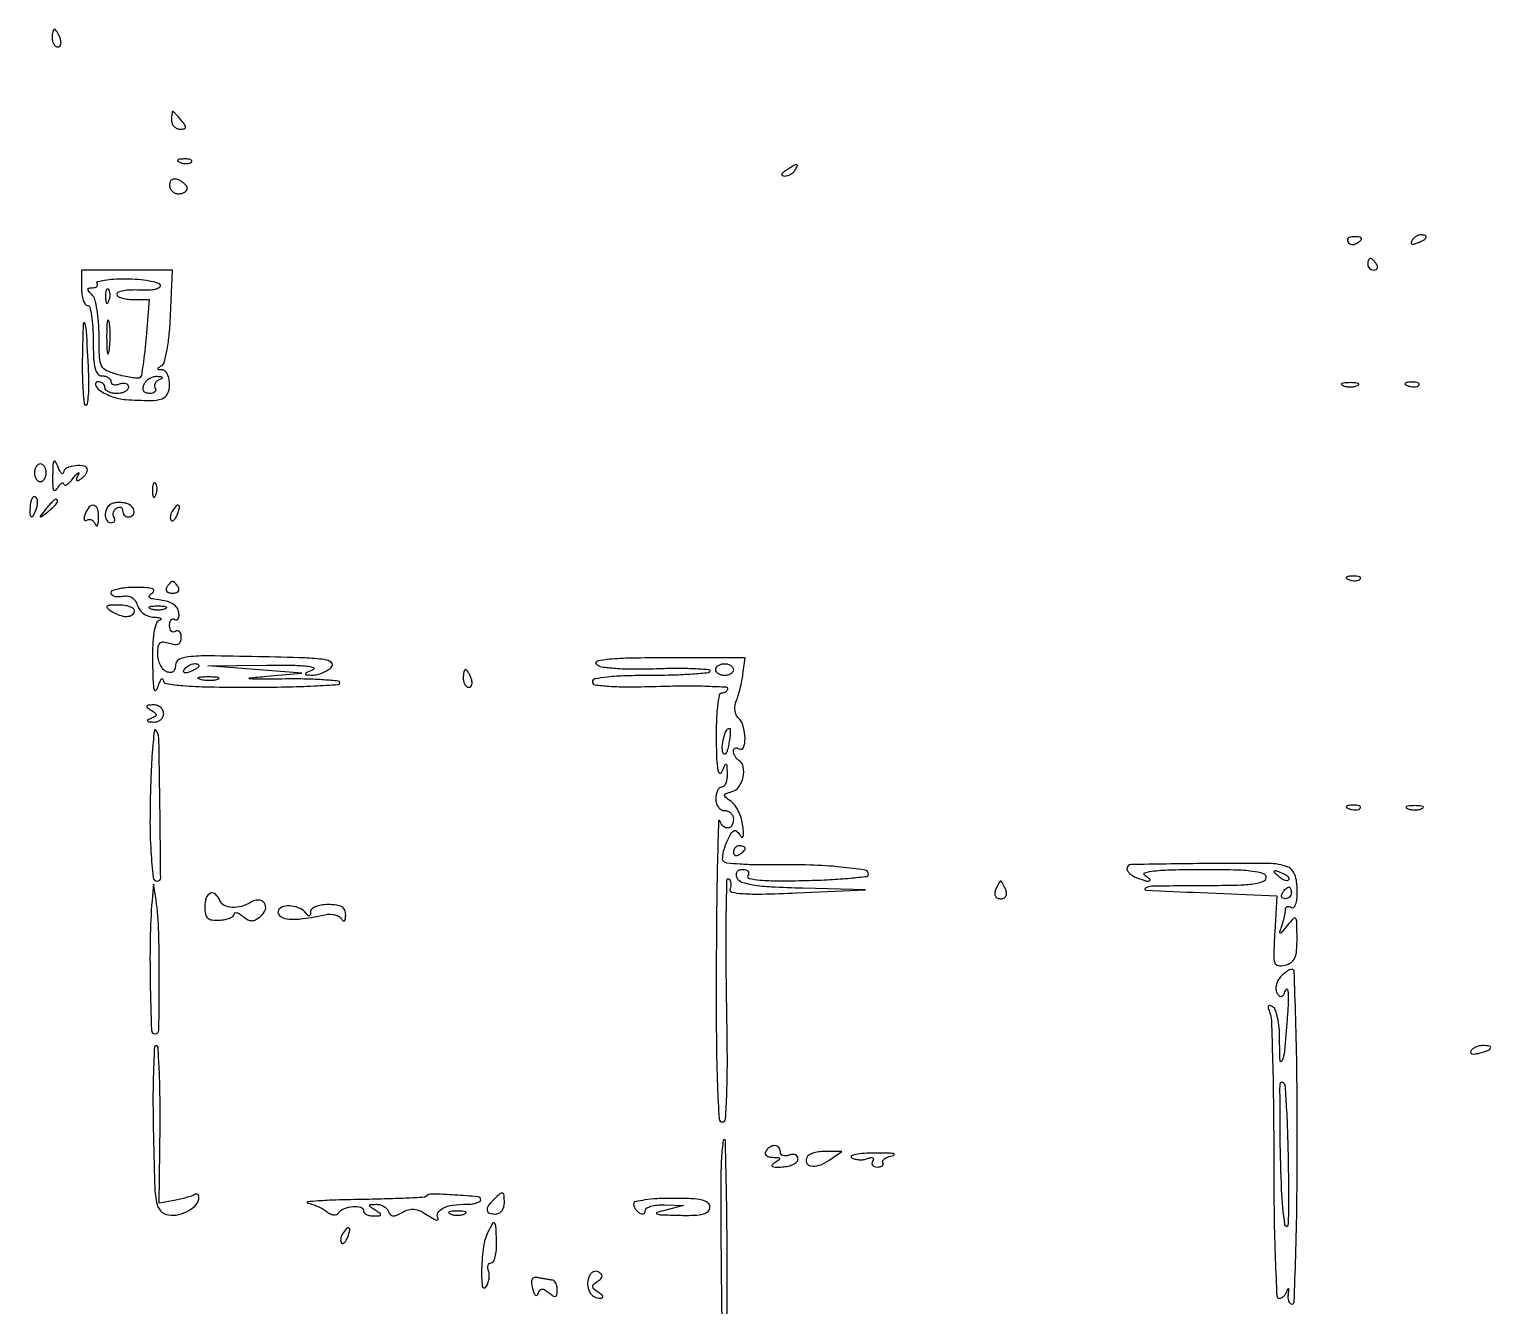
# Model space of a CAD drawing. Extents: x 73 to 574, y 12 to 350.
# Drawn here: x 325.1 to 574, y 132.7 to 350 of the extents above; entities that cross this region are included whole.
import ezdxf

# ---------------------------------------------------------------- set-up
doc = ezdxf.new("R2010")
doc.units = 0
doc.header["$MEASUREMENT"] = 0

msp = doc.modelspace()

# ---------------------------------------------------------------- linework, layer by layer
for points in [[(447.55126, 36.887076, -0.000003), (421.853007, 36.721675, -0.000138)], [(444.019033, 113), (443.96195, 137, 0.001766), (443.907549, 146.202787, 0.002946), (443.788733, 153.95, 0.00035), (443.638111, 160.818477, 0.407602), (443.452434, 161, 0.374704), (443.267686, 160.838934, 0.006962), (443.09719, 159.457812, 0.013361), (442.957589, 157.762939, 0.008077), (442.878426, 155.75, 0.005875), (442.843813, 152.714561, 0.001018), (442.8575, 146.975, 0.001107), (442.902199, 140.239191, 0.000991), (442.97791, 133.25, -0.00346), (443.026356, 125.031142, -0.013317)]]:
    msp.add_lwpolyline(points, format="xyb")
for points in [[(329, 348.5, 0.062722), (329.07223, 347.926468, 0.08088), (329.284531, 347.440625, 0.098158), (329.599211, 347.115494, 0.152681), (329.968615, 347, 0.184534), (330.289193, 347.122486, 0.147206), (330.483616, 347.440625, 0.100118), (330.511135, 347.925634, 0.055937), (330.361626, 348.5, 0.02136), (330.112506, 349.074558, 0.030395), (329.839659, 349.559375, 0.030693), (329.579329, 349.912889, 0.222225), (329.393011, 350, 0.289661), (329.241071, 349.903916, 0.046727), (329.115447, 349.559375, 0.039339), (329.028469, 349.074824, 0.024748)], [(349.333333, 334.5, 0.096022), (349.444307, 333.927474, 0.097185), (349.760968, 333.440625, 0.098622), (350.233594, 333.114675, 0.102138), (350.789111, 333, 0.044573), (351.493752, 333.062941, 0.3239), (351.715901, 333.29381, 0.191555), (351.618125, 333.695361, 0.01884), (351, 334.5, 0.00777), (350.50767, 335.074808, 0.01166), (350.058848, 335.559375, 0.006673), (349.671203, 335.948273, 0.195865), (349.544222, 336, 0.35419), (349.461059, 335.932638, 0.017379), (349.395282, 335.559375, 0.021718), (349.348524, 335.075071, 0.013205)], [(350.8125, 327.316886, 0.051402), (351.359369, 327.160852, 0.05415), (351.916927, 327.123424, 0.060344), (352.402231, 327.202593, 0.126455), (352.729167, 327.395833, 0.296942), (352.77538, 327.614691, 0.208169), (352.592839, 327.799335, 0.077125), (352.112848, 327.910055, 0.028489), (351.416667, 327.921053, 0.018894), (350.670344, 327.862007, 0.168741), (350.37858, 327.720685, 0.470617), (350.395823, 327.538436, 0.054073)], [(454, 326, 0.027275), (453.445888, 325.597454, 0.147021), (453.239151, 325.292684, 0.37991), (453.327599, 325.095709, 0.102799), (453.690983, 325.015313, 0.074131), (454.192374, 325.083483, 0.053889), (454.713662, 325.298248, 0.054031), (455.175433, 325.618541, 0.075854), (455.5, 326, 0.034464), (455.886554, 326.734105, 0.541951), (455.758161, 326.931144, 0.136158), (455.281145, 326.798791, 0.008108)], [(349, 323.468615, 0.10122), (349.114629, 322.908181, 0.098432), (349.440625, 322.431406, 0.097416), (349.927495, 322.112001, 0.096899), (350.5, 322, 0.057609), (351.073715, 322.066322, 0.076852), (351.559375, 322.262322, 0.095748), (351.884842, 322.552359, 0.164455), (352, 322.893011, 0.13875), (351.891374, 323.276919, 0.061199), (351.559375, 323.692784, 0.053891), (351.073796, 324.075237, 0.048303), (350.5, 324.361626, 0.075244), (349.885039, 324.496694, 0.151899), (349.407358, 324.382077, 0.166113), (349.106211, 324.027855, 0.094119)], [(549.613087, 313.817021, 0.108766), (549.88478, 313.536973, 0.099739), (550.257398, 313.385962, 0.095385), (550.673795, 313.387618, 0.090093), (551.069098, 313.542705, 0.02679), (551.852054, 314.086603, 0.350126), (551.929499, 314.40792, 0.269722), (551.618676, 314.623697, 0.019984), (550.543989, 314.666667, 0.059057), (550.024148, 314.605052, 0.126631), (549.669932, 314.417083, 0.191218), (549.534562, 314.139071, 0.158515)], [(560.507079, 314.011454, 0.1144), (560.393111, 313.674071, 0.32948), (560.512472, 313.474315, 0.155351), (560.868281, 313.443138, 0.036408), (561.448062, 313.618443, 0.029964), (562.51997, 314.105273, 0.168622), (562.942608, 314.558518, 0.444011), (562.798253, 314.882327, 0.079093), (562.059017, 315, 0.088797), (561.65395, 314.927491, 0.053277), (561.21498, 314.709615, 0.051183), (560.810572, 314.389589, 0.061454)], [(334, 306, 0.031626), (334.072766, 304.850749, 0.048861), (334.29375, 303.88125, 0.06271), (334.615738, 303.209557, 0.254951), (335, 303, -0.339565), (335.395008, 302.696775, -0.024068), (335.708333, 301.25, -0.025878), (335.928566, 299.316313, -0.015416), (336, 297, 0.010614), (336.064452, 293.964058, 0.050675), (336.3125, 292.25, 0.113455), (336.77697, 291.337712, 0.222027), (337.5, 291, -0.062722), (338.073532, 290.92777, -0.08088), (338.559375, 290.715469, -0.098158), (338.884506, 290.400789, -0.152681), (339, 290.031385, 0.184534), (339.122486, 289.710807, 0.147206), (339.440625, 289.516384, 0.100118), (339.925634, 289.488865, 0.055937), (340.5, 289.638374, -0.06502), (341.073899, 289.77672, -0.112257), (341.559375, 289.719716, -0.151946), (341.878743, 289.480915, -0.158089), (342, 289.106989, -0.175384), (341.847124, 288.684563, -0.092966), (341.4125, 288.325178, -0.073174), (340.765158, 288.081934, -0.053388), (340, 288, -0.048028), (339.234582, 288.073693, -0.068025), (338.5875, 288.29375, -0.088204), (338.151477, 288.618118, -0.191087), (338, 289, 0.120669), (337.906593, 289.381403, 0.100718), (337.643304, 289.70625, 0.091736), (337.249515, 289.924437, 0.080927), (336.785714, 290, 0.5021), (336.385586, 289.462747, 0.179277), (337.069642, 288.554069, 0.053835), (339.303223, 287.438658, 0.073596), (341.5, 286.973508, 0.010758), (345.77504, 286.801488, 0.086119), (347.716282, 287.101061, 0.20572), (348.65665, 287.943809, 0.109007), (349, 289.5, 0.047987), (348.907857, 290.45788, 0.067455), (348.632812, 291.270123, 0.087009), (348.227439, 291.820544, 0.189774), (347.75, 292.015313, -0.02636), (347.178977, 292.052457, -0.347459), (347.039225, 292.192514, -0.26659), (347.128648, 292.400779, -0.019384), (347.662424, 292.770205, 0.191986), (348.149712, 293.445886, 0.017629), (348.589649, 295.508026, 0.020131), (348.947851, 298.151629, 0.01272), (349.162424, 301.25722), (349.5, 309.004655), (341.75, 309.002328), (334, 309)], [(553, 310, 0.105053), (553.081062, 309.618444, 0.099167), (553.311086, 309.29375, 0.09642), (553.654762, 309.076123, 0.093332), (554.059017, 309, 0.108972), (554.413961, 309.078288, 0.182303), (554.6254, 309.29375, 0.161196), (554.656512, 309.6179, 0.082592), (554.5, 310, 0.029505), (554.231006, 310.382774, 0.035638), (553.933975, 310.70625, 0.038439), (553.65171, 310.934461, 0.151918), (553.440983, 311, 0.210953), (553.272352, 310.92554, 0.081139), (553.129539, 310.70625, 0.061769), (553.032345, 310.382849, 0.042167)], [(347.381792, 306.447145, -0.336329), (347.261322, 306.031929, -0.100192), (346.624895, 305.732464, -0.052358), (345.484319, 305.577004, -0.020467), (343.892964, 305.593053, 0.021661), (342.400767, 305.604541, 0.035411), (341.143558, 305.470257, 0.040367), (340.237444, 305.231257, 0.318183), (340, 304.895908, 0.259668), (340.191848, 304.551405, 0.060585), (340.814485, 304.263173, 0.047541), (341.710476, 304.065147, 0.030636), (342.772714, 304), (345.545428, 304), (345.005553, 297.566172, -0.006451), (344.763682, 295.070564, -0.009675), (344.482432, 292.900195, -0.005098), (344.193042, 291.08872, -0.174611), (343.982839, 290.716733, -0.193518), (343.632058, 290.597209, -0.017337), (342.687146, 290.68113, -0.020574), (341.530122, 290.873068, -0.014583), (340.25, 291.179153, -0.038585), (338.286446, 291.875935, -0.176306), (337.428814, 292.702829, -0.10457), (337.069999, 294.130464, -0.009463), (337, 297.828592, 0.019138), (336.912022, 300.126223, 0.023484), (336.6475, 302.257149, 0.022885), (336.266321, 303.992482, 0.131605), (335.8, 304.8, -0.019206), (335.224838, 305.421132, -0.19173), (335.112295, 305.75, -0.346165), (335.282206, 305.945434, -0.047194), (335.859017, 306, 0.062018), (336.306836, 306.05576, 0.131931), (336.609188, 306.224923, 0.19161), (336.720901, 306.475268, 0.149771), (336.644808, 306.765696, -0.502042), (336.762654, 307.063346, -0.028076), (337.897734, 307.301858, -0.025151), (339.534889, 307.467255, -0.013325), (341.574619, 307.515696, -0.018206), (343.673931, 307.433122, -0.026568), (345.509229, 307.195335, -0.024888), (346.932943, 306.859374, -0.23488)], [(338.078947, 304.416667, 0.018894), (338.137993, 303.670344, 0.168741), (338.279315, 303.37858, 0.470617), (338.461564, 303.395823, 0.054073), (338.683114, 303.8125, 0.051402), (338.839148, 304.359369, 0.05415), (338.876576, 304.916927, 0.060344), (338.797407, 305.402231, 0.126455), (338.604167, 305.729167, 0.296942), (338.385309, 305.77538, 0.208169), (338.200665, 305.592839, 0.077125), (338.089945, 305.112848, 0.028489)], [(334.149832, 294.25, 0.008525), (334.146321, 291.086632, 0.014168), (334.264326, 288.423037, 0.007804), (334.45521, 286.264792, 0.3836), (334.75, 285.998637, 0.373421), (335.034284, 286.24445, 0.015492), (335.196676, 287.687137, 0.020337), (335.271795, 289.54358, 0.012218), (335.217406, 291.748637, 0.001605), (334.854452, 298.681549, 0.087189), (334.556729, 299.956233, 0.804091), (334.28398, 299.90461, 0.00278)], [(338.286014, 297.5, 0.006817), (338.315278, 295.711719, 0.040183), (338.418418, 294.780601, 0.720633), (338.561388, 294.761725, 0.075924), (338.717581, 295.26375, 0.022548), (338.846293, 296.485188, 0.015659), (338.885962, 297.872547, 0.015827), (338.839977, 299.209518, 0.031163), (338.703931, 300.26375, 0.248898), (338.549185, 300.455688, 0.49082), (338.403147, 300.374351, 0.030832), (338.307632, 299.29708, 0.00738)], [(347.243769, 290.335642, 0.07888), (346.806545, 290.073164, 0.105417), (346.522598, 289.709292, 0.121773), (346.435807, 289.302558, 0.131107), (346.552786, 288.91459, -0.153039), (346.641288, 288.567778, -0.19154), (346.503251, 288.268661, -0.129912), (346.134557, 288.066494, -0.060872), (345.590402, 288, -0.086507), (344.997464, 288.103359, -0.166538), (344.625426, 288.401279, -0.158198), (344.50294, 288.877518, -0.076235), (344.638374, 289.5, -0.089008), (344.981533, 290.067375, -0.070018), (345.527528, 290.536184, -0.069536), (346.185888, 290.838782, -0.085203), (346.856989, 290.921053, -0.018402), (347.527699, 290.864031, -0.21977), (347.743365, 290.730534, -0.431679), (347.703174, 290.559782, -0.035357)], [(548.75, 289.337719, 0.057986), (549.320008, 289.181385, 0.037979), (550, 289.12966, 0.037979), (550.679992, 289.181385, 0.057986), (551.25, 289.337719, 0.174857), (551.459382, 289.525001, 0.447206), (551.398438, 289.693942, 0.078554), (550.89144, 289.810911, 0.017491), (550, 289.842105, 0.017491), (549.10856, 289.810911, 0.078554), (548.601562, 289.693942, 0.447206), (548.540618, 289.525001, 0.174857)], [(559.8125, 289.316886, 0.051402), (560.359369, 289.160852, 0.05415), (560.916927, 289.123424, 0.060344), (561.402231, 289.202593, 0.126455), (561.729167, 289.395833, 0.296942), (561.77538, 289.614691, 0.208169), (561.592839, 289.799335, 0.077125), (561.112848, 289.910055, 0.028489), (560.416667, 289.921053, 0.018894), (559.670344, 289.862007, 0.168741), (559.37858, 289.720685, 0.470617), (559.395823, 289.538436, 0.054073)], [(329.085598, 274, 0.010424), (329.094343, 272.299414, 0.101051), (329.256082, 271.600488, 0.477398), (329.554344, 271.523959, 0.089593), (330, 272, -0.026981), (330.375102, 272.516975, -0.093506), (330.689119, 272.782918, -0.311565), (330.885427, 272.76563, -0.219062), (330.984687, 272.55887, 0.379485), (331.139253, 272.390157, 0.167879), (331.457911, 272.464404, 0.059324), (331.967394, 272.876471, 0.02271), (332.574157, 273.55887, -0.009634), (333.149814, 274.241413, -0.071457), (333.471861, 274.517219, -0.679025), (333.556883, 274.455554, -0.05728), (333.419649, 274.095492, 0.024348), (333.145207, 273.496914, 0.23771), (333.168286, 273.227812, 0.368293), (333.371903, 273.161974, 0.04016), (333.845492, 273.404508, 0.04994), (334.287131, 273.742601, 0.04761), (334.660863, 274.166593, 0.051284), (334.916744, 274.608514, 0.105987), (335, 274.996868, 0.354014), (334.48478, 275.633353, 0.080742), (332.996789, 275.70584, 0.073189), (331.472622, 275.302703, 0.281728), (330.929715, 274.537196, -0.2627), (330.814155, 274.361371, -0.330955), (330.627618, 274.392176, -0.07098), (330.336559, 274.794581, -0.019656), (330, 275.5, 0.026018), (329.541358, 276.43066, 0.573969), (329.296305, 276.43526, 0.127885), (329.137515, 275.909029, 0.005742)], [(326, 274.5, 0.064853), (326.074694, 273.926543, 0.082425), (326.29375, 273.440625, 0.098894), (326.618646, 273.115568, 0.148195), (327, 273, 0.148195), (327.381354, 273.115568, 0.098894), (327.70625, 273.440625, 0.082425), (327.925306, 273.926543, 0.064853), (328, 274.5, 0.064853), (327.925306, 275.073457, 0.082425), (327.70625, 275.559375, 0.098894), (327.381354, 275.884432, 0.148195), (327, 276, 0.148195), (326.618646, 275.884432, 0.098894), (326.29375, 275.559375, 0.082425), (326.074694, 275.073457, 0.064853)], [(346.078947, 271.416667, 0.018894), (346.137993, 270.670344, 0.168741), (346.279315, 270.37858, 0.470617), (346.461564, 270.395823, 0.054073), (346.683114, 270.8125, 0.051402), (346.839148, 271.359369, 0.05415), (346.876576, 271.916927, 0.060344), (346.797407, 272.402231, 0.126455), (346.604167, 272.729167, 0.296942), (346.385309, 272.77538, 0.208169), (346.200665, 272.592839, 0.077125), (346.089945, 272.112848, 0.028489)], [(325.269735, 268.930722, 0.01644), (325.207033, 267.449592, 0.30258), (325.451701, 267.07469, 0.402215), (325.807591, 267.208603, 0.01992), (326.349337, 268.467975, 0.05214), (326.509264, 269.063819, 0.063531), (326.527236, 269.640664, 0.075558), (326.408436, 270.11266, 0.156206), (326.163912, 270.398697, 0.259868), (325.868239, 270.412037, 0.140997), (325.592392, 270.158362, 0.079088), (325.379055, 269.638259, 0.039075)], [(327.872445, 268.25, 0.001576), (326.99236, 267.120493, 0.377591), (327, 267, 0.377591), (327.120493, 266.99236, 0.001576), (328.25, 267.872445, 0.017685), (329.306759, 268.76332, 0.065617), (329.869516, 269.426111, 0.241985), (329.90695, 269.806605, 0.307699), (329.622445, 270, 0.184603), (329.410139, 269.91885, 0.013803), (328.952641, 269.485937, 0.017649), (328.425681, 268.920402, 0.012436)], [(334.618443, 267.448062, 0.036325), (334.448504, 266.886365, 0.131081), (334.463143, 266.515968, 0.314911), (334.637895, 266.380213, 0.152126), (334.926044, 266.454293, -0.132898), (335.309658, 266.568487, -0.121821), (335.712657, 266.479481, -0.104682), (336.074081, 266.194069, -0.077792), (336.335642, 265.756231, 0.132361), (336.532842, 265.494891, 0.452471), (336.716523, 265.529955, 0.10372), (336.859606, 265.953687, 0.020972), (336.921053, 266.75, 0.068638), (336.765467, 268.270237, 0.265324), (336.137997, 268.933406, 0.305098), (335.333226, 268.686312, 0.078721)], [(339.25, 269.269359, 0.17007), (338.397842, 268.590704, 0.126415), (338.028226, 267.436222, 0.158171), (338.293861, 266.418832, 0.255784), (339.059017, 266, 0.098926), (339.418448, 266.071817, 0.176081), (339.637945, 266.273452, 0.169366), (339.681645, 266.57557, 0.090666), (339.542705, 266.930902, -0.108373), (339.401101, 267.334197, -0.099685), (339.434921, 267.77286, -0.095498), (339.639411, 268.179369, -0.090427), (339.983688, 268.489919, -0.080893), (340.372105, 268.650552, -0.159256), (340.701458, 268.622439, -0.183522), (340.920165, 268.412891, -0.111402), (341, 268.059017, 0.093332), (341.076123, 267.654762, 0.09642), (341.29375, 267.311086, 0.099167), (341.618444, 267.081062, 0.105053), (342, 267, 0.183418), (342.720908, 267.273662, 0.243672), (342.968558, 267.917575, 0.16825), (342.596124, 268.700036, 0.110643), (341.75, 269.245704, 0.052198), (341.180161, 269.39005, 0.033595), (340.5, 269.442271, 0.033616), (339.819807, 269.402949, 0.052716)], [(349.458881, 267.933469, 0.049364), (349.242038, 267.490157, 0.059701), (349.133355, 267.040231, 0.070517), (349.142323, 266.651151, 0.156651), (349.276326, 266.390341, 0.281567), (349.50546, 266.335123, 0.118528), (349.786868, 266.507038, 0.069269), (350.083816, 266.899181, 0.035865), (350.345077, 267.456872, 0.029555), (350.696703, 268.564815, 0.344086), (350.525317, 268.954259, 0.36195), (350.120758, 268.871774, 0.030391)], [(549.8125, 256.316886, 0.051402), (550.359369, 256.160852, 0.05415), (550.916927, 256.123424, 0.060344), (551.402231, 256.202593, 0.126455), (551.729167, 256.395833, 0.296942), (551.77538, 256.614691, 0.208169), (551.592839, 256.799335, 0.077125), (551.112848, 256.910055, 0.028489), (550.416667, 256.921053, 0.018894), (549.670344, 256.862007, 0.168741), (549.37858, 256.720685, 0.470617), (549.395823, 256.538436, 0.054073)], [(339, 254.057418, 0.22071), (339.152915, 253.727876, 0.10532), (339.57389, 253.50224, 0.073221), (340.205464, 253.415831, 0.045041), (340.953668, 253.491077, -0.076254), (341.82842, 253.524369, -0.108193), (342.562641, 253.273109, -0.106936), (343.130575, 252.735116, -0.073148), (343.521056, 251.93366, 0.089035), (343.920497, 251.17556, 0.071224), (344.586882, 250.534471, 0.069609), (345.423038, 250.093988, 0.077581), (346.317388, 249.921053, -0.021482), (347.088714, 249.859903, -0.109656), (347.49167, 249.717133, -0.455395), (347.520634, 249.53439, -0.123064), (347.25, 249.337719, 0.217957), (346.695245, 248.751781, 0.042478), (346.334915, 247.3042, 0.031381), (346.127528, 245.157629, 0.012131), (346.09968, 242.166667, 0.005288), (346.180555, 238.999209, 0.044204), (346.358295, 237.578443, 0.562882), (346.647757, 237.478443, 0.142996), (347, 238, -0.016097), (347.316004, 238.887323, -0.06255), (347.594733, 239.398438, -0.377627), (347.776822, 239.44001, -0.253622), (347.90032, 239.25, 0.344487), (348.483354, 238.615414, 0.020404), (351.248206, 238.272495, 0.016759), (355.62797, 238.057367, 0.003891), (363, 238, 0.004686), (368.751681, 238.053911, 0.007803), (373.593978, 238.220313, 0.00243), (377.714481, 238.446405, 0.396542), (378.000775, 238.75, 0.386735), (377.730544, 239.047738, 0.006258), (375.283907, 239.251866, 0.012639), (372.297749, 239.387672, 0.007602), (368.750775, 239.405288, -0.001035), (363.755823, 239.364486, -0.036726), (362.59744, 239.442586, -0.882392), (362.599522, 239.573165, -0.004142), (365.5, 239.865838), (371.5, 240.421101), (363.5, 241.027171), (355.5, 241.633241), (365.5, 241.746335, -0.005736), (369.684809, 241.745656, -0.02035), (372.364403, 241.605309, -0.068073), (373.492988, 241.342298, -0.673488), (373.5, 241, 0.004357), (372.271123, 240.459198, 0.24412), (372.120653, 240.268738, 0.45013), (372.228266, 240.128978, 0.007535), (373.321429, 240.070285, 0.068076), (374.124522, 240.148733, 0.041363), (375.032889, 240.445722, 0.040714), (375.902125, 240.898317, 0.056048), (376.589924, 241.447067, 0.448002), (376.547564, 242.189624, 0.134078), (375.364832, 242.69647, 0.026533), (372.029064, 242.981515, 0.002646), (364.016877, 243.197067, 0.00273), (355.690835, 243.331494, 0.02784), (352.242215, 243.176268, 0.087567), (350.578039, 242.706124, 0.288019), (349.998381, 241.781385, -0.06737), (349.903914, 241.07847, -0.164203), (349.615214, 240.650658, -0.176525), (349.143033, 240.50345, -0.079962), (348.5, 240.638374, -0.122444), (347.925866, 241.039717, -0.064626), (347.440625, 241.767636, -0.058303), (347.11161, 242.69064, -0.056546), (347, 243.674376, -0.031814), (347.080614, 244.940051, -0.177772), (347.38872, 245.533198, -0.216363), (347.965648, 245.720354, -0.048755), (349, 245.5, 0.042329), (349.938712, 245.287399, 0.150729), (350.540147, 245.38513, 0.199073), (350.883241, 245.778296, 0.0813), (351, 246.491629, 0.062832), (350.927091, 247.069525, 0.13334), (350.70625, 247.45873, 0.191602), (350.379369, 247.601172, 0.147534), (350, 247.5, -0.146489), (349.620597, 247.397987, -0.191582), (349.29375, 247.538811, -0.134005), (349.072951, 247.925364, -0.063222), (349, 248.5, -0.056724), (349.065944, 249.079398, -0.122263), (349.267963, 249.477126, -0.19038), (349.566636, 249.633092, -0.166145), (349.912215, 249.554254, 0.185845), (350.234725, 249.49354, 0.224412), (350.482526, 249.671546, 0.117261), (350.605434, 250.110689, 0.045511), (350.572716, 250.745237, 0.118257), (350.272906, 251.500475, 0.090927), (349.637725, 252.123984, 0.073747), (348.69217, 252.577877, 0.045857), (347.486175, 252.833244, -0.014535), (346.113226, 253.03525, -0.136814), (345.580883, 253.290494, -0.412013), (345.557661, 253.621088, -0.073892), (346.075675, 254.067931, 0.224283), (346.316818, 254.448088, 0.359679), (346.122108, 254.754196, 0.066152), (345.140331, 254.934485, 0.011475), (343.25, 254.984687, 0.020904), (341.621049, 254.922431, 0.033716), (340.248438, 254.718618, 0.036958), (339.252126, 254.422719, 0.311589)], [(348.5, 255, 0.146489), (348.397987, 254.620597, 0.191582), (348.538811, 254.29375, 0.134005), (348.925364, 254.072951, 0.063222), (349.5, 254, 0.063222), (350.074636, 254.072951, 0.134005), (350.461189, 254.29375, 0.191582), (350.602013, 254.620597, 0.146489), (350.5, 255, 0.025622), (350.235369, 255.382847, 0.032351), (349.951311, 255.70625, 0.033983), (349.686704, 255.937141, 0.163822), (349.5, 256, 0.163822), (349.313296, 255.937141, 0.033983), (349.048689, 255.70625, 0.032351), (348.764631, 255.382847, 0.025622)], [(339, 251, 0.05437), (340.417104, 250.288872, 0.089354), (341.7337, 250.051693, 0.147327), (342.636788, 250.323695, 0.251537), (343, 251, 0.242407), (342.80301, 251.382445, 0.069028), (342.192187, 251.701752, 0.052836), (341.303322, 251.917643, 0.03458), (340.25, 251.984687, 0.011096), (338.849063, 251.945789, 0.155556), (338.383071, 251.771138, 0.461139), (338.371881, 251.487379, 0.043106)], [(348.25, 251.337719, -0.057986), (347.679992, 251.181385, -0.037979), (347, 251.12966, -0.037979), (346.320008, 251.181385, -0.057986), (345.75, 251.337719, -0.174857), (345.540618, 251.525001, -0.447206), (345.601562, 251.693942, -0.078554), (346.10856, 251.810911, -0.017491), (347, 251.842105, -0.017491), (347.89144, 251.810911, -0.078554), (348.398438, 251.693942, -0.447206), (348.459382, 251.525001, -0.174857)], [(354, 241.606989, -0.2252), (353.911231, 241.419896, -0.029412), (353.544118, 241.154486, -0.029555), (353.042538, 240.875192, -0.020646), (352.448062, 240.618443, -0.036408), (351.868281, 240.443138, -0.155351), (351.512472, 240.474315, -0.32948), (351.393111, 240.674071, -0.1144), (351.507079, 241.011454, -0.115814), (352.098109, 241.603931, -0.080554), (352.973761, 241.969265, -0.115534), (353.708846, 241.972535, -0.349578)], [(421.674207, 241.925793, 0.162573), (422.563027, 241.482024, 0.016842), (424.920241, 241.228686, 0.017815), (428.023086, 241.111484, 0.009408), (431.876503, 241.175793, -0.007696), (435.376397, 241.246189, -0.012837), (438.322541, 241.184452, -0.006458), (440.732685, 241.040781, -0.394031), (441.002296, 240.75, -0.385401), (440.72805, 240.448912, -0.005365), (438.063174, 240.220313, -0.011679), (434.834463, 240.053933, -0.007032), (431, 240, 0.00735), (426.645318, 239.935982, 0.019698), (423.551913, 239.722849, 0.019466), (421.407303, 239.405062, 0.360717), (421, 238.913947, 0.37495), (421.433372, 238.417287, 0.017695), (423.820145, 238.176597, 0.017777), (427.326869, 238.072883, 0.005807), (432.501309, 238.163947, -0.006108), (436.911312, 238.238896, -0.01019), (440.623724, 238.180972, -0.004114), (443.722941, 238.043874, -0.399443), (444.001309, 237.75, -0.132273), (443.923762, 237.463985, -0.10037), (443.706634, 237.220313, -0.087718), (443.38221, 237.056378, -0.073356), (443, 237, 0.358721), (442.588072, 236.660819, 0.01843), (442.29967, 234.830071, 0.021273), (442.109557, 232.361209, 0.010846), (442.070285, 229.25, 0.006434), (442.145451, 225.82404, 0.031385), (442.334334, 223.893979, 0.20052), (442.641576, 223.399639, 0.478085), (443, 223.5, -0.003751), (443.576652, 224.814662, -0.368608), (443.747226, 224.895722, -0.326773), (443.87311, 224.738914, -0.003386), (443.929715, 223.25, -0.042539), (443.883324, 222.388547, -0.063338), (443.685604, 221.660937, -0.084397), (443.376898, 221.168802, -0.213708), (443, 221, 0.191087), (442.618118, 220.848523, 0.088204), (442.29375, 220.4125, 0.068025), (442.073693, 219.765418, 0.048028), (442, 219, 0.072314), (442.111864, 218.230589, 0.08892), (442.4375, 217.583333, 0.10214), (442.924246, 217.153209, 0.130775), (443.5, 217, -0.099038), (444.072457, 216.885486, -0.097945), (444.559375, 216.559375, -0.097945), (444.885486, 216.072457, -0.099038), (445, 215.5, -0.121389), (444.750321, 214.486727, -0.250307), (444.094608, 214.040943, -0.222484), (443.290011, 214.317707, -0.104915), (442.662281, 215.25, 0.81288), (442.456802, 215.213071, 0.001139), (442.282867, 208.421875, 0.003264), (442.145238, 200.231441, 0.001817), (442.078947, 190.25, 0.002324), (442.099069, 177.989851, 0.00826), (442.278287, 170.134308, 0.00456), (442.550012, 164.530436, 0.39745), (443.1119, 164, 0.395621), (443.661395, 164.515462, 0.007219), (443.87679, 168.867318, 0.010399), (443.965643, 175.115821, 0.002888), (443.844573, 184.915217, -0.003208), (443.750982, 192.90483, -0.005531), (443.789317, 199.555212, -0.001461), (443.901339, 205.227058, -0.579788), (444.188999, 205.383192, -0.137817), (444.430226, 205.120757, -0.079674), (444.562125, 204.709547, -0.069218), (444.568608, 204.217024, -0.060816), (444.443021, 203.717975, 0.455079), (444.75026, 203.136542, 0.041671), (446.580715, 202.865058, 0.022082), (449.870315, 202.799945, 0.004418), (455.736695, 202.994788), (467.5, 203.489575), (456.844374, 203.777662, -0.005913), (451.459899, 203.986982, -0.026135), (448.30465, 204.312932, -0.044287), (446.397373, 204.78719, -0.221562), (445.625759, 205.532874, -0.080962), (445.500816, 206.134283, -0.157508), (445.629859, 206.602036, -0.162027), (446.004262, 206.897381, -0.086877), (446.590402, 207, -0.073559), (447.125829, 206.9208, -0.149933), (447.475304, 206.686121, -0.18815), (447.58683, 206.337767, -0.123488), (447.457649, 205.931475, 0.519649), (447.664394, 205.449098, 0.031158), (449.511601, 205.179166, 0.020664), (452.586122, 205.051547, 0.005781), (457.398632, 205.106406, 0.006751), (461.463474, 205.254685, 0.011191), (464.885848, 205.502712, 0.004936), (467.720618, 205.800313, 0.381069), (468, 206.113658, 0.369375), (467.351699, 206.871491, 0.013514), (463.304861, 207.39419, 0.01861), (458.084519, 207.72985, 0.0106), (451.759705, 207.766503, -0.008216), (448.745154, 207.769597, -0.012044), (446.095679, 207.879728, -0.007498), (443.904349, 208.05679, -0.174174), (443.347264, 208.319402, -0.198129), (443.166809, 208.75321, -0.041822), (443.234211, 209.587839, -0.037822), (443.484063, 210.609778, -0.028041), (443.906266, 211.693621, -0.017381), (444.582243, 213.050196, -0.134811), (445.067957, 213.556092, -0.31253), (445.523297, 213.525043, -0.08604), (446.02608, 212.957802, 0.069357), (446.401927, 212.504326, 0.524466), (446.628334, 212.55634, 0.110398), (446.715979, 213.102862, 0.011332), (446.606123, 214.414602, 0.046392), (446.36462, 215.612533, 0.039202), (445.896994, 216.818126, 0.040936), (445.28885, 217.855572, 0.082031), (444.625454, 218.531924, -0.012341), (443.629791, 219.298385, -0.246021), (443.482312, 219.639941, -0.301719), (443.691186, 219.908559, -0.017009), (444.75243, 220.225008, 0.179764), (445.931599, 221.051798, 0.096386), (446.652084, 222.703244, 0.100661), (446.684412, 224.445104, 0.211871), (445.936368, 225.539327, -0.068181), (445.578162, 225.834802, -0.052441), (445.275058, 226.241789, -0.05343), (445.069044, 226.692671, -0.080631), (445, 227.118034, -0.117858), (445.079239, 227.449529, -0.186277), (445.29375, 227.642737, -0.154201), (445.617617, 227.661825, -0.076764), (446, 227.5, 0.471728), (446.719885, 227.744952, 0.096962), (446.978469, 229.270094, 0.060491), (446.672796, 231.345886, 0.13032), (445.867217, 232.732783, -0.095374), (445.47549, 233.311276, -0.070309), (445.272638, 234.059743, -0.065944), (445.278753, 234.88375, -0.064839), (445.4987, 235.682783, 0.027087), (445.817525, 236.572888, 0.012102), (446.144242, 237.774005, 0.011939), (446.429357, 239.06412, 0.015857), (446.623065, 240.25), (446.983164, 243), (433.791582, 243, 0.004323), (427.640302, 242.946817, 0.017784), (423.920075, 242.75, 0.031278), (421.822733, 242.430968, 0.593567)], [(445, 241, -0.148195), (444.884432, 240.618646, -0.098894), (444.559375, 240.29375, -0.082425), (444.073457, 240.074694, -0.064853), (443.5, 240, -0.064853), (442.926543, 240.074694, -0.082425), (442.440625, 240.29375, -0.098894), (442.115568, 240.618646, -0.148195), (442, 241, -0.148195), (442.115568, 241.381354, -0.098894), (442.440625, 241.70625, -0.082425), (442.926543, 241.925306, -0.064853), (443.5, 242, -0.064853), (444.073457, 241.925306, -0.082425), (444.559375, 241.70625, -0.098894), (444.884432, 241.381354, -0.148195)], [(357.269032, 239.344063, -0.06278), (356.671085, 239.185595, -0.030339), (355.880008, 239.127736, -0.029507), (355.036634, 239.167106, -0.037336), (354.269032, 239.307009, -0.087174), (353.883358, 239.48334, -0.597527), (353.900903, 239.643467, -0.080377), (354.431793, 239.764444, -0.012823), (355.5, 239.805051, -0.014395), (356.580113, 239.787295, -0.052471), (357.257153, 239.684921, -0.333666), (357.386009, 239.52287, -0.31318)], [(399, 239.5, 0.062722), (399.07223, 238.926468, 0.08088), (399.284531, 238.440625, 0.098158), (399.599211, 238.115494, 0.152681), (399.968615, 238, 0.184534), (400.289193, 238.122486, 0.147206), (400.483616, 238.440625, 0.100118), (400.511135, 238.925634, 0.055937), (400.361626, 239.5, 0.02136), (400.112506, 240.074558, 0.030395), (399.839659, 240.559375, 0.030693), (399.579329, 240.912889, 0.222225), (399.393011, 241, 0.289661), (399.241071, 240.903916, 0.046727), (399.115447, 240.559375, 0.039339), (399.028469, 240.074824, 0.024748)], [(345.863153, 234.105738, -0.022213), (346.573805, 233.609949, -0.233412), (346.726305, 233.30107, -0.275386), (346.563025, 233.027095, -0.029355), (345.863153, 232.699998, 0.023718), (345.290165, 232.440028, 0.438953), (345.242627, 232.268378, 0.232968), (345.4558, 232.135931, 0.013273), (346.25, 232.078947, 0.084943), (346.918248, 232.162507, 0.097345), (347.485937, 232.463816, 0.105533), (347.865052, 232.934098, 0.117584), (348, 233.5, 0.116238), (347.86545, 234.070951, 0.101436), (347.485937, 234.554877, 0.094034), (346.918289, 234.876916, 0.08452), (346.25, 234.984687, 0.015246), (345.364391, 234.949918, 0.278496), (345.142952, 234.794172, 0.3487), (345.204233, 234.560445, 0.019656)], [(345.826043, 222.840623, 0.008401), (345.666587, 215.68145, 0.016592), (345.824135, 209.998102, 0.011652), (346.191207, 205.648808, 0.383066), (346.9138, 205, 0.416543), (347.485086, 205.575844, 0.001159), (347.362018, 217.564708, 0.001635), (347.174884, 229.368449, 0.193947), (346.589871, 230.743463, 0.627421), (346.404997, 230.679046, 0.004622), (346.184911, 228.602589, 0.009207), (345.982376, 226.009222, 0.005114)], [(444.195851, 228.25, -0.021502), (443.964465, 227.271785, -0.075673), (443.697819, 226.684691, -0.317691), (443.453181, 226.587489, -0.258326), (443.240193, 226.782989, -0.099529), (443.100594, 227.901362, -0.044695), (443.342744, 229.368683, -0.042667), (443.794843, 230.654237, -0.294971), (444.329943, 231, -0.406616), (444.46028, 230.873011, -0.018685), (444.452548, 230.192187, -0.022187), (444.36968, 229.304573, -0.012955)], [(549.8125, 217.316886, 0.051402), (550.359369, 217.160852, 0.05415), (550.916927, 217.123424, 0.060344), (551.402231, 217.202593, 0.126455), (551.729167, 217.395833, 0.296942), (551.77538, 217.614691, 0.208169), (551.592839, 217.799335, 0.077125), (551.112848, 217.910055, 0.028489), (550.416667, 217.921053, 0.018894), (549.670344, 217.862007, 0.168741), (549.37858, 217.720685, 0.470617), (549.395823, 217.538436, 0.054073)], [(559.75, 217.337719, 0.057986), (560.320008, 217.181385, 0.037979), (561, 217.12966, 0.037979), (561.679992, 217.181385, 0.057986), (562.25, 217.337719, 0.174857), (562.459382, 217.525001, 0.447206), (562.398438, 217.693942, 0.078554), (561.89144, 217.810911, 0.017491), (561, 217.842105, 0.017491), (560.10856, 217.810911, 0.078554), (559.601562, 217.693942, 0.447206), (559.540618, 217.525001, 0.174857)], [(445, 209.940983, 0.108972), (445.078288, 209.586039, 0.182303), (445.29375, 209.3746, 0.161196), (445.6179, 209.343488, 0.082592), (446, 209.5, 0.029505), (446.382774, 209.768994, 0.035638), (446.70625, 210.066025, 0.038439), (446.934461, 210.34829, 0.151918), (447, 210.559017, 0.210953), (446.92554, 210.727648, 0.081139), (446.70625, 210.870461, 0.061769), (446.382849, 210.967655, 0.042167), (446, 211, 0.105053), (445.618444, 210.918938, 0.099167), (445.29375, 210.688914, 0.09642), (445.076123, 210.345238, 0.093332)], [(512, 207.106989, 0.144282), (512.113771, 206.720929, 0.059761), (512.46465, 206.297997, 0.052351), (512.976645, 205.905323, 0.045844), (513.581787, 205.606989, 0.014739), (515.132728, 205.063711, 0.145461), (515.816462, 205.051019, 0.596797), (515.881279, 205.335074, 0.036337), (515, 206, -0.638195), (515.059741, 206.427017, -0.048373), (516.587734, 206.735264, -0.020037), (519.650427, 206.926387, -0.005218), (524.583333, 206.984687, -0.004967), (530.269543, 206.936057, -0.02582), (533.398935, 206.71628, -0.049179), (535.165728, 206.321149, -0.323775), (535.666667, 205.628656, -0.295672), (535.231114, 204.956499, -0.064512), (533.844275, 204.539591, -0.032561), (531.376127, 204.29674, -0.007027), (527.083333, 204.215484, 0.001117), (516.627404, 204.141163, 0.104328), (515.152906, 203.815695, 0.787497), (515.219941, 203.464288, 0.001549), (524.5, 203.045837), (537.5, 202.5), (537.159902, 196.320058, 0.005647), (536.990972, 192.455336, 0.08359), (537.172159, 191.115396, 0.28998), (537.754142, 190.620082, 0.099431), (538.909902, 190.68669, 0.087996), (539.959765, 191.169855, 0.138268), (540.587078, 191.931253, 0.08583), (540.89819, 193.185658, 0.019894), (540.968197, 195.366631, 0.004576), (540.923019, 198.048309, 0.158246), (540.715144, 198.636178, 0.462962), (540.335664, 198.655116, 0.019484), (539.333664, 197.5, -0.003125), (538.355323, 196.294672, -0.179569), (538.112272, 196.153122, -0.561491), (538.0138, 196.265493, -0.007448), (538.365467, 197.331787, 0.014501), (538.608371, 198.104787, 0.013326), (538.813606, 198.912549, 0.013462), (538.957965, 199.642521, 0.042105), (539, 200.140804, -0.121649), (539.079627, 200.463243, -0.18759), (539.29375, 200.649425, -0.151312), (539.617512, 200.663842, -0.07457), (540, 200.5, 0.328597), (540.396358, 200.532331, 0.129523), (540.722338, 201.012069, 0.060968), (540.934923, 201.974308, 0.023917), (541, 203.333994, 0.032919), (540.900011, 204.851051, 0.060063), (540.591486, 206.05126, 0.078767), (540.091817, 206.906405, 0.130325), (539.418213, 207.393011, 0.09033), (536.15748, 208.007396, 0.004124), (524.767445, 207.982522, 0.001679), (512.697034, 207.816077, 0.409201)], [(539.526461, 205.193128, -0.20742), (539.220211, 205.072099, -0.082976), (538.768815, 205.162781, -0.063152), (538.246577, 205.441312, -0.043285), (537.733333, 205.875912, -0.011214), (537.106486, 206.536448, -0.400052), (537.111181, 206.729672, -0.286372), (537.336218, 206.78179, -0.008399), (538.293128, 206.435707, -0.036269), (538.940734, 206.133723, -0.070189), (539.395085, 205.789051, -0.120343), (539.59249, 205.461316, -0.278911)], [(346.084134, 202.5, 0.018336), (345.709057, 195.946509, 0.009818), (345.702028, 187.838197, 0.002733), (345.901601, 179.604706, 0.405666), (346.525261, 178.999559, 0.410215), (347.176649, 179.642655, 0.002593), (347.248901, 188.614605, 0.009135), (347.119006, 197.046553, 0.031286), (346.592616, 202.5), (346.272364, 204.5)], [(489.638374, 203.5, 0.074756), (489.503621, 202.889304, 0.14841), (489.614011, 202.410795, 0.165571), (489.958625, 202.107791, 0.098585), (490.5, 202, 0.098585), (491.041375, 202.107791, 0.165571), (491.385989, 202.410795, 0.14841), (491.496379, 202.889304, 0.074756), (491.361626, 203.5, 0.015549), (491.120319, 204.074741, 0.023203), (490.871087, 204.559375, 0.019892), (490.64072, 204.925857, 0.247326), (490.5, 205, 0.247326), (490.35928, 204.925857, 0.019892), (490.128913, 204.559375, 0.023203), (489.879681, 204.074741, 0.015549)], [(355, 200.605787, 0.047095), (355.114565, 199.392173, 0.163843), (355.495914, 198.715252, 0.156814), (356.221177, 198.389748, 0.042126), (357.499294, 198.355787, 0.032972), (358.45659, 198.474674, 0.04923), (359.264627, 198.713918, 0.062023), (359.824406, 199.027127, 0.23836), (359.999294, 199.372445, -0.284468), (360.133806, 199.589348, -0.178011), (360.440418, 199.622923, -0.079567), (360.923527, 199.41749, -0.032977), (361.5, 199, 0.046574), (362.330394, 198.432332, 0.13026), (363.008491, 198.260989, 0.127373), (363.691915, 198.446416, 0.043628), (364.542382, 199.035174, 0.140749), (365.308943, 200.159482, 0.238511), (365.143024, 201.260856, 0.240289), (364.160215, 201.774221, 0.141764), (362.854713, 201.410208, -0.068073), (361.25396, 200.699887, -0.08291), (359.627363, 200.509925, -0.104134), (358.311991, 200.855204, -0.187182), (357.573066, 201.67019, 0.111104), (356.846091, 202.761349, 0.296787), (355.968818, 202.925318, 0.219311), (355.244002, 202.142233, 0.07891)], [(540, 203, -0.105053), (539.918938, 202.618444, -0.099167), (539.688914, 202.29375, -0.09642), (539.345238, 202.076123, -0.093332), (538.940983, 202, -0.108972), (538.586039, 202.078288, -0.182303), (538.3746, 202.29375, -0.161196), (538.343488, 202.6179, -0.082592), (538.5, 203, -0.029505), (538.768994, 203.382774, -0.035638), (539.066025, 203.70625, -0.038439), (539.34829, 203.934461, -0.151918), (539.559017, 204, -0.210953), (539.727648, 203.92554, -0.081139), (539.870461, 203.70625, -0.061769), (539.967655, 203.382849, -0.042167)], [(367.559095, 200.095619, 0.368494), (367.7065, 199.13676, 0.153622), (369.00178, 198.577957, 0.058384), (371.707503, 198.616395, 0.021114), (375.5, 199.27937, -0.056148), (376.319508, 199.364168, -0.057952), (377.128314, 199.262667, -0.064257), (377.806432, 199.000466, -0.122645), (378.234687, 198.608359, 0.070667), (378.541679, 198.262868, 0.368127), (378.777248, 198.263393, 0.186772), (378.938882, 198.563658, 0.028953), (378.984687, 199.25, 0.109684), (378.812154, 200.060488, 0.15427), (378.320164, 200.605443, 0.101429), (377.42526, 200.910109, 0.031504), (376, 201, 0.036984), (374.813995, 200.912153, 0.061356), (373.848708, 200.644557, 0.084273), (373.208569, 200.242209, 0.210338), (372.984687, 199.75, -0.04656), (372.935199, 199.28177, -0.268886), (372.776755, 199.10246, -0.273631), (372.545039, 199.152439, -0.047673), (372.234687, 199.5, 0.123847), (371.235603, 200.325805, 0.079563), (369.785273, 200.7515, 0.086445), (368.392504, 200.687731, 0.202452)], [(538.036355, 188.543805, 0.067117), (537.631018, 187.895399, 0.064726), (537.405664, 187.15481, 0.069789), (537.386476, 186.438079, 0.110695), (537.586413, 185.860181, 0.08261), (537.978601, 185.411596, 0.289046), (538.342865, 185.365907, 0.163027), (538.703314, 185.709313, 0.029177), (539.094371, 186.566376, -0.683665), (539.314928, 186.566755, -0.084219), (539.458686, 185.875748, -0.021502), (539.447963, 184.06587, -0.007778), (539.282288, 181.5, -0.003865), (538.8021, 176.042793, -0.070837), (538.394355, 174.354185, -0.811557), (538.070003, 174.41022, -0.009057), (538, 178.274316, 0.023567), (537.914301, 180.091495, 0.030458), (537.65633, 181.740868, 0.031314), (537.283764, 183.043103, 0.170617), (536.830061, 183.605028, 0.062479), (536.345812, 183.826399, 0.370727), (536.109659, 183.724865, 0.183547), (536.075504, 183.353237, 0.023756), (536.330061, 182.582257, -0.083416), (536.599165, 181.254464, -0.001725), (536.803205, 174.470163, -0.003987), (536.951456, 166.518753, -0.002667), (537, 157.418213, 0.003332), (537.062561, 148.029826, 0.006556), (537.259893, 140.567801, 0.001899), (537.528291, 134.380031, 0.400471), (537.926676, 134, 0.118373), (538.313025, 134.092766, 0.068425), (538.707395, 134.367188, 0.062257), (539.049711, 134.772058, 0.061664), (539.283152, 135.25, -0.025235), (539.432827, 135.622965, -0.679466), (539.509485, 135.61875, -0.109714), (539.534065, 135.38256, -0.008558), (539.450096, 134.75, 0.049173), (539.416019, 134.080068, 0.076382), (539.530703, 133.514062, 0.105741), (539.768899, 133.136719, 0.201934), (540.09362, 133, 0.403593), (540.478042, 133.370679, 0.001152), (540.742049, 141.110938, 0.005178), (540.937566, 150.23049, 0.00277), (541, 161.5, 0.002883), (540.93696, 172.431792, 0.004812), (540.742302, 181.630853, 0.000931), (540.480289, 189.654295, 0.404142), (540.122445, 190, 0.115836), (539.702658, 189.901425, 0.037049), (539.147664, 189.572243, 0.034698), (538.563561, 189.101075, 0.032491)], [(346.222543, 162.75, 0.002278), (346.446124, 153.445187, 0.036708), (346.765537, 150.323415, 0.141986), (347.479146, 148.87374, 0.174349), (348.805042, 148.173236, 0.090436), (350.555077, 148.242503, 0.076384), (352.283285, 148.917613, 0.085516), (353.559161, 149.982494, 0.178015), (354, 151.181462, 0.098412), (353.936782, 151.49954, 0.175708), (353.759104, 151.694034, 0.169787), (353.492937, 151.733259, 0.091132), (353.179927, 151.611201, -0.055925), (352.70411, 151.386125, -0.012594), (351.848555, 151.116852, -0.012904), (350.839661, 150.855014, -0.012184), (349.799187, 150.640031), (347.23852, 150.175693), (347.36926, 163.587886, 0.005433), (347.363505, 168.730666, 0.009049), (347.233217, 173.060235, 0.003256), (347.033538, 176.707534, 0.396414), (346.722543, 177.000039, 0.400601), (346.414068, 176.705614, 0.002894), (346.254968, 172.814074, 0.008523), (346.172034, 168.214081, 0.005112)], [(570.557637, 176.093259, 0.236417), (570.53149, 175.80112, 0.238295), (570.749762, 175.606613, 0.095442), (571.266748, 175.570513, 0.033809), (571.99862, 175.70989, 0.020231), (573.475053, 176.160521, 0.209047), (573.930595, 176.583925, 0.493596), (573.747863, 176.912738, 0.036651), (572.559017, 177, 0.056553), (571.966253, 176.93274, 0.049897), (571.376706, 176.733645, 0.052741), (570.877374, 176.440555, 0.095554)], [(539.478866, 155.76142, -0.002809), (539.516492, 149.680487, -0.015447), (539.417059, 146.402303, -0.459222), (539.174626, 146.218543, -0.312692), (538.911225, 146.5, -0.025648), (538.346064, 152.439418, -0.00825), (538.106295, 161.289587, -0.002981), (538.064007, 170.43365, -0.667695), (538.655247, 170.678087, -0.18208), (538.923318, 170.086064, -0.002453), (539.167474, 166.026026, -0.006596), (539.366978, 161.274971, -0.004242)], [(450.5, 159, 0.170746), (450.416871, 158.619957, 0.187649), (450.594912, 158.289252, 0.119238), (451.042258, 158.06281, 0.055749), (451.690983, 157.984687, -0.013929), (452.628366, 157.950626, -0.278012), (452.854322, 157.793874, -0.3525), (452.792573, 157.557801, -0.018189), (452.096708, 157.08093, 0.057831), (451.600451, 156.679671, 0.487535), (451.633061, 156.433938, 0.135637), (452.111089, 156.305757, 0.012564), (453.346001, 156.346243, 0.043681), (454.361375, 156.494727, 0.061283), (455.219598, 156.812802, 0.078277), (455.802545, 157.241037, 0.197616), (455.999294, 157.718615, 0.140276), (455.879841, 158.136932, 0.153376), (455.560199, 158.411412, 0.121404), (455.074744, 158.491511, 0.072202), (454.5, 158.361626, -0.06502), (453.926101, 158.22328, -0.112257), (453.440625, 158.280284, -0.151946), (453.121257, 158.519085, -0.158089), (453, 158.893011, 0.176377), (452.728146, 159.639701, 0.210452), (452.061538, 159.967997, 0.158475), (451.206763, 159.729989, 0.10825)], [(457.542705, 158.069098, 0.228885), (457.441776, 157.09795, 0.270169), (458.140649, 156.513355, 0.124465), (459.616928, 156.629929, 0.071259), (461.220752, 157.442067), (463.445012, 159), (460.781523, 159, 0.032251), (459.71976, 158.931442, 0.037747), (458.731431, 158.726548, 0.04114), (457.942974, 158.42787, 0.144207)], [(465.109759, 157.932165, 0.075785), (465.682783, 157.688343, 0.047174), (466.40554, 157.574125, 0.046218), (467.158331, 157.596649, 0.061107), (467.823361, 157.762459, -0.03813), (468.384802, 157.930113, -0.16718), (468.723597, 157.890177, -0.326594), (468.833725, 157.684115, -0.10363), (468.708034, 157.336605, 0.120851), (468.58452, 156.955018, 0.187331), (468.684901, 156.628045, 0.151915), (469.006014, 156.407869, 0.075019), (469.5, 156.333333, 0.053915), (470.007428, 156.388209, 0.116782), (470.358931, 156.557124, 0.188635), (470.501005, 156.806745, 0.176323), (470.44118, 157.095172, -0.285079), (470.441782, 157.420617, -0.105346), (470.773942, 157.765098, -0.064705), (471.400578, 158.07905, -0.034899), (472.235169, 158.305953, 0.312736), (472.387662, 158.463559, 0.422454), (472.277961, 158.611914, 0.028301), (471.108491, 158.703401, 0.007154), (469.200443, 158.717092, 0.013332), (467.245613, 158.651002, 0.032291), (465.812737, 158.470927, 0.07997), (465.116146, 158.217299, 0.572309)], [(404.2, 150.8, 0.037118), (403.263877, 149.713519, 0.191807), (403.06536, 148.961168, 0.296195), (403.460303, 148.489363, 0.074618), (404.5, 148.333333, 0.121457), (405.072097, 148.474384, 0.100741), (405.559375, 148.871875, 0.091482), (405.886697, 149.466399, 0.080377), (406, 150.166667, 0.016532), (405.95409, 151.554835, 0.300143), (405.69867, 151.891316, 0.272992), (405.265775, 151.805961, 0.014433)], [(392.653419, 151.320085, -0.185625), (392.326787, 151.174876, -0.001269), (389.203346, 151.022597, -0.004704), (385.605383, 150.890246, -0.002963), (381.401255, 150.800124, 0.003893), (377.349667, 150.705736, 0.008839), (374.289744, 150.556431, 0.01546), (372.507, 150.382331, 0.844353), (372.5, 150.207927, -0.031765), (373.362717, 149.967299, -0.022116), (374.302076, 149.592393, -0.022386), (375.174749, 149.150501, -0.042293), (375.826215, 148.706694, 0.056054), (376.415435, 148.328549, 0.09718), (376.97481, 148.176848, 0.123911), (377.455908, 148.262154, 0.131922), (377.826215, 148.564302, -0.146713), (378.76139, 149.283178, -0.071724), (380.242421, 149.615633, -0.086786), (381.54111, 149.491196, -0.337541), (382, 148.888889, 0.189535), (382.132978, 148.550691, 0.089878), (382.514063, 148.265609, 0.069238), (383.080282, 148.074986, 0.048848), (383.75, 148.015313, 0.011938), (384.728916, 148.047261, 0.327416), (384.916542, 148.201904, 0.309569), (384.830411, 148.436556, 0.011213), (384, 149, -0.009837), (383.152107, 149.571905, -0.289012), (383.056263, 149.801782, -0.349595), (383.225188, 149.953108, -0.012172), (384.166667, 149.984687, -0.069581), (384.837799, 149.897115, -0.064689), (385.477337, 149.628314, -0.06882), (385.989906, 149.226792, -0.105372), (386.288097, 148.75, 0.099606), (386.611007, 148.220334, 0.193474), (387.051598, 148.011548, 0.119801), (387.67915, 148.124551, 0.029185), (388.62143, 148.609115, -0.061501), (389.665601, 149.063549, -0.100927), (390.622571, 149.146504, -0.083972), (391.656088, 148.846786, -0.032313), (392.961324, 148.109115, 0.017538), (393.866437, 147.561702, 0.062721), (394.49237, 147.309085, 0.323958), (394.714089, 147.394638, 0.289758), (394.717068, 147.645215, -0.273418), (394.700559, 148.542702, -0.152309), (395.524675, 149.315239, -0.07787), (397.234343, 149.835463, -0.035003), (399.581787, 150, 0.029382), (400.508259, 150.05449, 0.04585), (401.28958, 150.220313, 0.057817), (401.834729, 150.461328, 0.265843), (401.999763, 150.75, 0.387752), (401.524595, 151.270267, 0.007487), (397.585946, 151.569757, 0.009333), (393.68837, 151.734544, 0.20505)], [(428, 150.059017, 0.089642), (428.073302, 149.653442, 0.053229), (428.29375, 149.2129, 0.051032), (428.617485, 148.806203, 0.06081), (429, 148.5, 0.082592), (429.3821, 148.343488, 0.161196), (429.70625, 148.3746, 0.182303), (429.921712, 148.586039, 0.108972), (430, 148.940983, -0.265029), (430.227263, 149.339617, -0.063273), (430.954687, 149.654159, -0.048689), (432.004824, 149.850079, -0.030893), (433.25, 149.881685), (436.5, 149.76337), (433.5, 149, 0.014211), (431.987862, 148.569122, 0.70718), (431.980549, 148.352392, 0.085292), (432.704859, 148.203079, 0.002648), (435.75, 148.118315, 0.012463), (438.386836, 148.124625, 0.05757), (439.894719, 148.340703, 0.127289), (440.696867, 148.789981, 0.204538), (441, 149.5, 0.232029), (440.642085, 150.229748, 0.108427), (439.666667, 150.692308, 0.047315), (437.824386, 150.93736, 0.00942), (434.5, 151, 0.013599), (432.008054, 150.932209, 0.022347), (429.909375, 150.723586, 0.018301), (428.297902, 150.429738, 0.352003)], [(396.75, 148.337719, 0.057986), (397.320008, 148.181385, 0.037979), (398, 148.12966, 0.037979), (398.679992, 148.181385, 0.057986), (399.25, 148.337719, 0.174857), (399.459382, 148.525001, 0.447206), (399.398438, 148.693942, 0.078554), (398.89144, 148.810911, 0.017491), (398, 148.842105, 0.017491), (397.10856, 148.810911, 0.078554), (396.601562, 148.693942, 0.447206), (396.540618, 148.525001, 0.174857)], [(403.207771, 145.25, 0.080164), (402.4528, 142.791773, 0.025417), (402.117851, 138.958971, 0.038872), (402.237771, 136.061075, 0.695557), (402.86812, 135.909316, 0.06091), (403.192319, 136.547691, 0.04811), (403.3857, 137.298472, 0.049522), (403.428162, 138.042784, 0.081286), (403.300491, 138.659316, -0.065002), (403.176819, 139.172261, -0.112235), (403.227718, 139.606174, -0.151941), (403.44108, 139.891619, -0.158134), (403.775199, 140, 0.284641), (404.150478, 140.232476, 0.052792), (404.446407, 141.028125, 0.042616), (404.63516, 142.158791, 0.026725), (404.671108, 143.5, 0.004634), (404.573955, 146.20433, 0.164265), (404.34889, 146.783224, 0.522405), (404.006979, 146.752903, 0.015393)], [(378.458881, 144.933469, 0.049364), (378.242038, 144.490157, 0.059701), (378.133355, 144.040231, 0.070517), (378.142323, 143.651151, 0.156651), (378.276326, 143.390341, 0.281567), (378.50546, 143.335123, 0.118528), (378.786868, 143.507038, 0.069269), (379.083816, 143.899181, 0.035865), (379.345077, 144.456872, 0.029555), (379.696703, 145.564815, 0.344086), (379.525317, 145.954259, 0.36195), (379.120758, 145.871774, 0.030391)], [(410.796682, 135.669486, 0.028089), (411.042443, 134.907361, 0.121838), (411.312747, 134.521096, 0.362908), (411.562085, 134.515741, 0.144561), (411.772509, 134.817528, -0.072236), (412.050975, 135.371237, -0.230162), (412.40285, 135.567211, -0.15694), (412.879081, 135.44275, -0.031449), (413.597246, 134.919293, 0.026423), (414.324688, 134.377805, 0.229616), (414.713239, 134.324773, 0.283783), (414.941579, 134.594763, 0.037264), (415, 135.377555, 0.04399), (414.944766, 136.004146, 0.06004), (414.779688, 136.545882, 0.075289), (414.537052, 136.92777, 0.19046), (414.25, 137.076511, -0.012168), (413.855216, 137.126519, -0.003424), (413.241917, 137.22372, -0.00345), (412.549937, 137.343165, -0.003631), (411.871419, 137.470207, 0.071691), (411.124804, 137.506982, 0.239103), (410.722099, 137.252644, 0.166205), (410.602593, 136.688335, 0.03378)], [(420.404324, 137.611269, 0.09553), (420.173148, 136.310793, 0.11869), (420.477211, 135.124105, 0.134627), (421.245651, 134.307059, 0.141242), (422.309017, 134.015313, 0.103688), (422.673954, 134.096726, 0.377652), (422.763507, 134.295933, 0.146355), (422.556345, 134.605098, 0.02723), (422, 135.015313, -0.029572), (421.247197, 135.575841, -0.201349), (421.040108, 135.979262, -0.233184), (421.197422, 136.371631, -0.039648), (421.856763, 136.875, 0.044476), (422.422032, 137.315238, 0.168071), (422.628968, 137.705845, 0.218554), (422.524645, 138.073924, 0.077831), (422.0997, 138.438382, 0.129232), (421.629969, 138.581905, 0.123976), (421.14223, 138.479375, 0.10796), (420.710596, 138.138127, 0.080252)]]:
    msp.add_lwpolyline(points, format="xyb", close=True)

doc.saveas('drawing.dxf')
